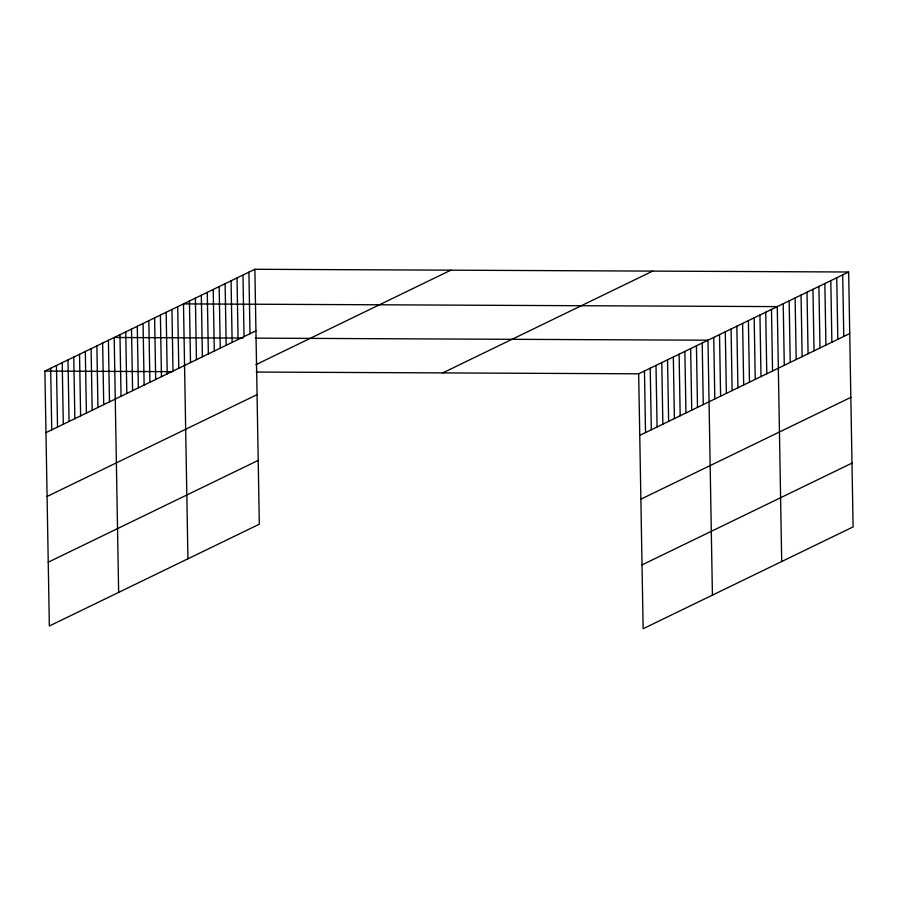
<?xml version="1.0" encoding="UTF-8"?>
<svg xmlns="http://www.w3.org/2000/svg" width="898" height="898" viewBox="0 0 898 898"><rect width="100%" height="100%" fill="white"/><g stroke="black" fill="none" stroke-linecap="round" stroke-linejoin="round"><path stroke-width="1.35" d="M254.864 269.277L259.32 524.196L49.345 625.996L44.9 371.087L254.864 269.277L848.655 272.004L853.1 526.913L643.136 628.723L638.68 373.804L848.655 272.004M45.978 432.656L255.941 330.846M255.863 364.7L450.818 270.175M47.089 496.459L257.053 394.649M48.234 562.193L258.209 460.393M442.736 372.906L652.7 271.106M639.758 435.373L849.721 333.562M640.869 499.176L850.844 397.365M642.014 564.909L851.989 463.11M242.954 338.086L114.192 337.491L118.637 592.399M255.548 338.142L707.972 340.207L712.417 595.127M44.9 371.087L172.27 371.671M256.267 372.053L638.68 373.804M842.706 274.889L843.772 336.447M836.756 277.774L837.823 339.332M830.807 280.647L831.874 342.217M824.858 283.532L825.924 345.101M818.909 286.417L819.975 347.986M812.959 289.302L814.026 350.871M807.01 292.187L808.077 353.756M801.061 295.072L802.127 356.641M795.112 297.956L796.178 359.526M789.162 300.841L790.229 362.41M783.213 303.726L784.28 365.295M781.709 561.531L777.264 306.611L183.484 303.894L187.929 558.814M771.483 309.417L772.561 370.975M765.713 312.212L766.791 373.781M759.944 315.007L761.01 376.576M754.163 317.813L755.24 379.371M748.393 320.608L749.471 382.178M742.612 323.415L743.69 384.973M736.843 326.21L737.92 387.779M731.073 329.016L732.139 390.574M725.292 331.811L726.37 393.369M719.523 334.606L720.6 396.175M713.742 337.412L714.819 398.97M702.202 343.014L703.269 404.571M696.421 345.809L697.499 407.366M690.652 348.604L691.729 410.173M684.871 351.41L685.949 412.968M679.101 354.205L680.179 415.774M673.332 357.011L674.398 418.569M667.551 359.806L668.628 421.375M661.781 362.601L662.859 424.17M656 365.407L657.078 426.965M650.231 368.202L651.308 429.772M644.461 371.009L645.527 432.567M248.914 272.161L249.992 333.73M242.965 275.046L244.043 336.615M237.016 277.931L238.093 339.5M231.067 280.816L232.144 342.385M225.117 283.701L226.195 345.27M219.168 286.585L220.246 348.155M213.219 289.47L214.296 351.039M207.27 292.355L208.347 353.924M201.332 295.24L202.398 356.809M195.382 298.125L196.449 359.694M189.433 301.01L190.499 362.579M177.703 306.701L178.781 368.259M171.933 309.496L173 371.054M166.152 312.291L167.23 373.86M160.383 315.097L161.46 376.655M154.613 317.892L155.68 379.461M148.832 320.698L149.91 382.256M143.063 323.493L144.129 385.051M137.282 326.288L138.359 387.857M131.512 329.095L132.59 390.652M125.742 331.89L126.809 393.459M119.962 334.696L121.039 396.254M108.411 340.286L109.489 401.855M102.641 343.092L103.719 404.65M96.872 345.887L97.938 407.456M91.091 348.693L92.168 410.251M85.321 351.488L86.399 413.058M79.54 354.295L80.618 415.853M73.771 357.09L74.848 418.648M68.001 359.885L69.067 421.454M62.22 362.691L63.298 424.249M56.451 365.486L57.528 427.055M50.67 368.292L51.747 429.85"/></g></svg>
